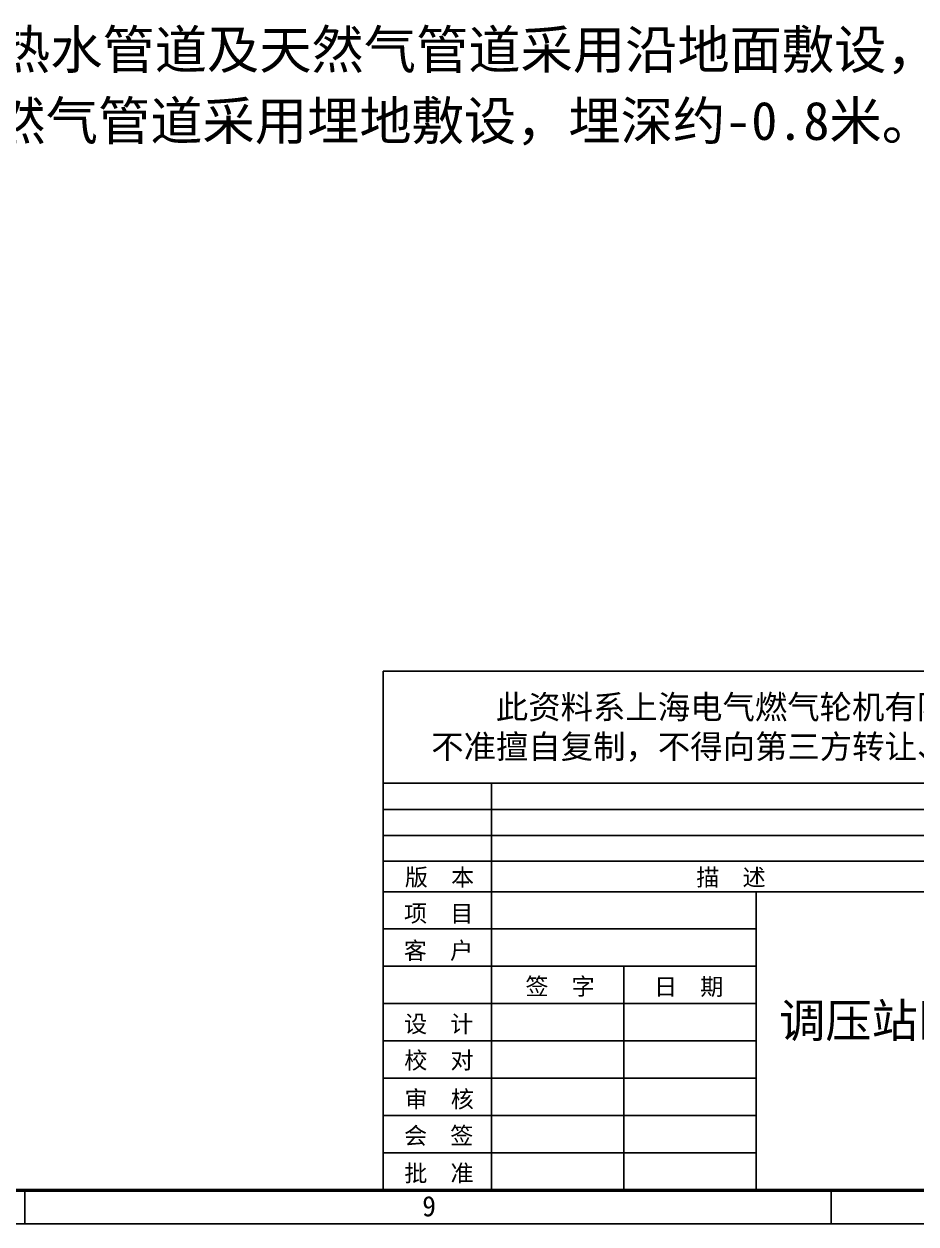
# Model space of a CAD drawing. Header units: millimetres. Extents: x 18255 to 228708, y -2217 to 146640.
# Drawn here: x 186594 to 209873, y -2217 to 29101 of the extents above; entities that cross this region are included whole.
import ezdxf
from ezdxf.enums import TextEntityAlignment as Align

# ---------------------------------------------------------------- set-up
doc = ezdxf.new("R2010")
doc.units = ezdxf.units.MM
doc.layers.get('0').update_dxf_attribs({"color": 8})
for name, color, linetype, lineweight in [('坐标', 8, 'Continuous', 0), ('文字', 8, 'Continuous', 15), ('标题栏', 8, 'Continuous', 25), ('注释及标注', 8, 'Continuous', 25), ('轮廓', 8, 'Continuous', 50)]:
    doc.layers.add(name, color=color, linetype=linetype, lineweight=lineweight)
doc.styles.get("Standard").update_dxf_attribs({"font": '', "height": 4})
doc.styles.get('Standard').set_extended_font_data('FangSong_GB2312')

msp = doc.modelspace()

# ---------------------------------------------------------------- linework, layer by layer
for p, q in [((186617.6, -2216.7), (186617.6, -1331.7)), ((207662.9, -2216.7), (207662.9, -1331.7)), ((18255.2, -2216.7), (228708.2, -2216.7))]:
    msp.add_line(p, q)
at = {"layer": '标题栏', "color": 0}
for p, q in [((195963.2, 12208.8), (227823.2, 12208.8)), ((195963.2, 8598), (216849.2, 8598)), ((195963.2, 7925.4), (227823.2, 7925.4)), ((195963.2, 7252.8), (216849.2, 7252.8)), ((195963.2, 6456.3), (227823.2, 6456.3)), ((195963.2, 6456.3), (205698.2, 6456.3)), ((198618.2, 6456.3), (206583.2, 6456.3)), ((198795.2, 3889.8), (198795.2, 6456.3)), ((205698.2, -1331.7), (205698.2, 6456.3)), ((195963.2, 5482.8), (205698.2, 5482.8)), ((195963.2, 4509.3), (205698.2, 4509.3)), ((202246.7, -1331.7), (202246.7, 4509.3)), ((198795.2, -1331.7), (198795.2, 3889.8)), ((195963.2, 3535.8), (205698.2, 3535.8)), ((195963.2, 2562.3), (205698.2, 2562.3)), ((195963.2, 1588.8), (205698.2, 1588.8)), ((195963.2, 615.3), (205698.2, 615.3)), ((195963.2, -358.2), (205698.2, -358.2)), ((195963.2, -1331.7), (227823.2, -1331.7))]:
    msp.add_line(p, q, dxfattribs=at)
at = {"layer": '标题栏', "color": 1}
for p, q in [((195963.2, 9288.3), (227646.2, 9288.3)), ((195963.2, -1331.7), (195963.2, 9288.3))]:
    msp.add_line(p, q, dxfattribs=at)
at = {"layer": '注释及标注', "color": 7}
for p, q in [((195963.2, 12208.8), (195963.2, 9288.3)), ((198795.2, 6456.3), (198795.2, 9288.3))]:
    msp.add_line(p, q, dxfattribs=at)
at = {"layer": '轮廓'}
msp.add_line((22680.2, -1331.7), (227823.2, -1331.7), dxfattribs=at)

# ---------------------------------------------------------------- texts
msp.add_text('9', height=531).set_placement((196985.5, -2016.9))
at = {"layer": '坐标', "linetype": 'Continuous'}
for s, p in [('1）从调压站至锅炉房的热水管道及天然气管道采用沿地面敷设，管中心离地面标高约0.5米。', (199552, 27933.2)), ('2）从调压站至放散塔天然气管道采用埋地敷设，埋深约-0.8米。', (190910, 26075.1))]:
    msp.add_text(s, height=1000, dxfattribs=at).set_placement(p, align=Align.CENTER)
at = {"layer": '文字', "color": 4, "insert": (205698.2, 3535.8), "char_height": 885, "width": 11540.4, "attachment_point": 1}
msp.add_mtext(' 调压站区域布置图', dxfattribs=at)
at = {"layer": '标题栏', "color": 0}
for s, p in [('版  本', (196532, 6613.2)), ('描  述', (204138.4, 6608.8)), ('项  目', (196511.4, 5667.9)), ('客  户', (196505.5, 4698.4)), ('签  字', (199678.7, 3763.4)), ('日  期', (203036.7, 3755.7)), ('设  计', (196511.4, 2783.3)), ('校  对', (196517.8, 1835.4)), ('审  核', (196525.5, 820)), ('会  签', (196510.7, -130.9)), ('批  准', (196518, -1111.2))]:
    msp.add_text(s, height=442.5, dxfattribs=at).set_placement(p)
at = {"layer": '标题栏', "color": 0, "insert": (197222, 11583.8), "char_height": 619.5, "width": 39150.773, "attachment_point": 1}
msp.add_mtext('\\pt147;    此资料系上海电气燃气轮机有限公司专有资料，拥有产权。未经书面同意，\\P\\ptz;不准擅自复制，不得向第三方转让、披露及提供。', dxfattribs=at)

doc.saveas('drawing.dxf')
